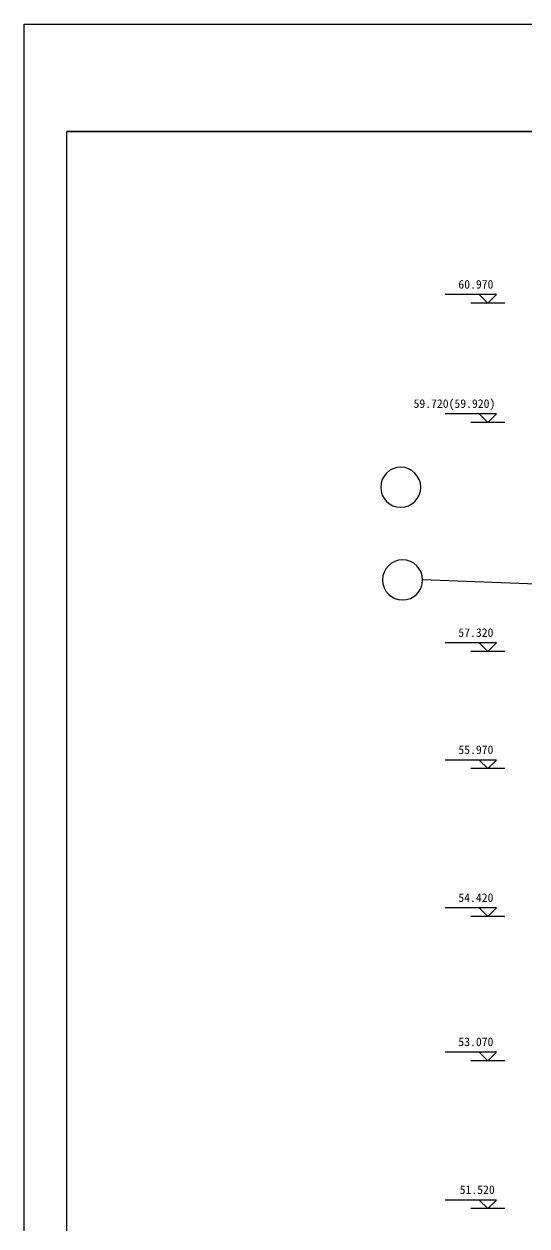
# Model space of a CAD drawing. Header units: metres. Extents: x -1000 to 40857, y 0 to 23917.
# Drawn here: x 27492 to 32762, y 11321 to 23917 of the extents above; entities that cross this region are included whole.
import ezdxf

# ---------------------------------------------------------------- set-up
doc = ezdxf.new("R2010")
doc.units = ezdxf.units.M
doc.layers.add('PUB_DIM', color=3, linetype='Continuous')
doc.layers.add('PUB_TEXT', color=142, linetype='Continuous')

# ---------------------------------------------------------------- blocks, each defined once
blk = doc.blocks.new('_INDEX1')
blk.add_lwpolyline([(-0.5, 0, 1), (0.5, 0, 1)], format="xyb", close=True)

msp = doc.modelspace()

# ---------------------------------------------------------------- linework, layer by layer
for p, q in [((40406.78, 22792.08), (27941.78, 22792.08)), ((33180.09, 18036.4), (31668.4, 18091.54))]:
    msp.add_line(p, q)
for points in [[(27491.78, 23917.08), (40856.78, 23917.08), (40856.78, 5017.08), (27491.78, 5017.08)], [(27941.78, 22792.08), (40406.78, 22792.08), (40406.78, 5467.08), (27941.78, 5467.08)]]:
    msp.add_lwpolyline(points, close=True)
msp.add_lwpolyline([(40406.78, 22792.08), (40406.78, 5467.08), (27941.78, 5467.08), (27941.78, 22792.08), (40406.78, 22792.08)])
at = {"layer": 'PUB_DIM'}
for p, q in [((32261.04, 21081.4), (31904.47, 21081.4)), ((32441.04, 21081.4), (32261.04, 21081.4)), ((32261.04, 21081.4), (32351.04, 20991.4)), ((32351.04, 20991.4), (32441.04, 21081.4)), ((32529.32, 20991.4), (32172.75, 20991.4)), ((32261.04, 19831.4), (31904.47, 19831.4)), ((32441.04, 19831.4), (32261.04, 19831.4)), ((32261.04, 19831.4), (32351.04, 19741.4)), ((32351.04, 19741.4), (32441.04, 19831.4)), ((32529.32, 19741.4), (32172.75, 19741.4)), ((32261.04, 17431.4), (31904.47, 17431.4)), ((32441.04, 17431.4), (32261.04, 17431.4)), ((32261.04, 17431.4), (32351.04, 17341.4)), ((32351.04, 17341.4), (32441.04, 17431.4)), ((32529.32, 17341.4), (32172.75, 17341.4)), ((32261.04, 16203.79), (31904.47, 16203.79)), ((32261.04, 16203.79), (32351.04, 16113.79)), ((32441.04, 16203.79), (32261.04, 16203.79)), ((32351.04, 16113.79), (32441.04, 16203.79)), ((32529.32, 16113.79), (32172.75, 16113.79)), ((32261.04, 14653.79), (31904.47, 14653.79)), ((32441.04, 14653.79), (32261.04, 14653.79)), ((32261.04, 14653.79), (32351.04, 14563.79)), ((32351.04, 14563.79), (32441.04, 14653.79)), ((32529.32, 14563.79), (32172.75, 14563.79)), ((32261.04, 13142.85), (31904.47, 13142.85)), ((32261.04, 13142.85), (32351.04, 13052.85)), ((32441.04, 13142.85), (32261.04, 13142.85)), ((32351.04, 13052.85), (32441.04, 13142.85)), ((32529.32, 13052.85), (32172.75, 13052.85)), ((32261.04, 11592.85), (31904.47, 11592.85)), ((32441.04, 11592.85), (32261.04, 11592.85)), ((32261.04, 11592.85), (32351.04, 11502.85)), ((32351.04, 11502.85), (32441.04, 11592.85)), ((32529.32, 11502.85), (32172.75, 11502.85))]:
    msp.add_line(p, q, dxfattribs=at)

# ---------------------------------------------------------------- block references
at = {"layer": 'PUB_TEXT', "xscale": 420, "yscale": 420, "zscale": 420}
for p in [(31438.97, 19062.43), (31458.4, 18091.54)]:
    msp.add_blockref('_INDEX1', p, dxfattribs=at)

# ---------------------------------------------------------------- texts
at = {"layer": 'PUB_DIM'}
for s, p in [('60.970', (32043.07, 21144.4)), ('59.720(59.920)', (31573.35, 19894.4)), ('57.320', (32043.07, 17494.4)), ('55.970', (32043.07, 16266.79)), ('54.420', (32043.07, 14716.79)), ('53.070', (32043.07, 13205.85)), ('51.520', (32056.78, 11655.85))]:
    msp.add_text(s, height=90, dxfattribs=at).set_placement(p)

doc.saveas('drawing.dxf')
